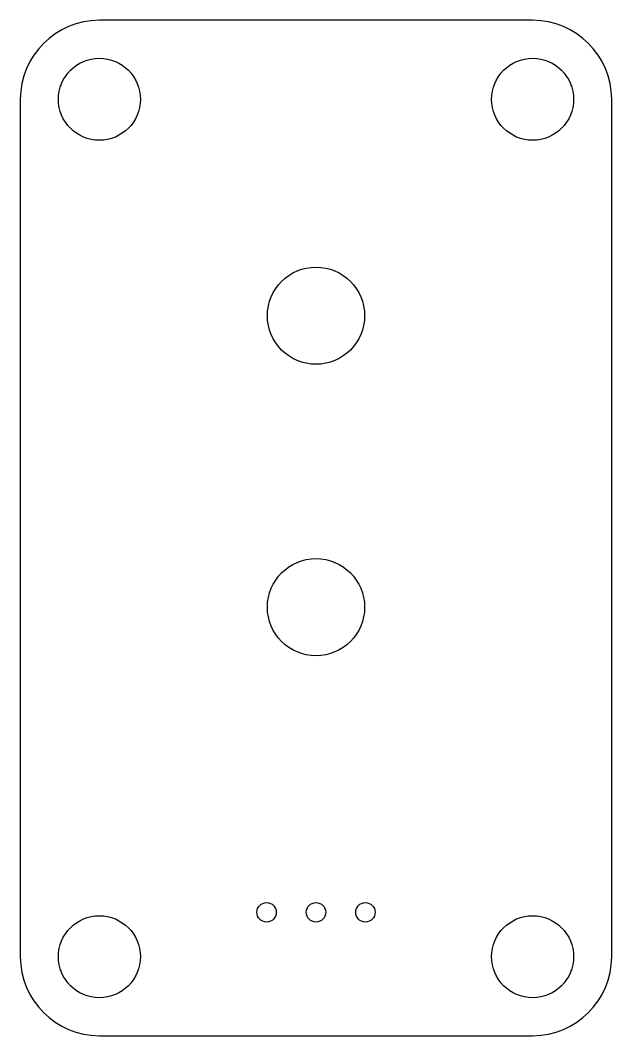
# Model space of a CAD drawing. Header units: millimetres. Extents: x -15.2 to 15.2, y -29.6 to 22.7.
import ezdxf

# ---------------------------------------------------------------- set-up
doc = ezdxf.new("R2010")
doc.units = ezdxf.units.MM

msp = doc.modelspace()

# ---------------------------------------------------------------- linework, layer by layer
at = {"color": 7, "linetype": 'Continuous', "lineweight": 25}
for p, q in [((11.136, 22.7), (-11.136, 22.7)), ((-15.2, 18.636), (-15.2, -25.486)), ((15.2, -25.486), (15.2, 18.636)), ((-11.136, -29.55), (11.136, -29.55))]:
    msp.add_line(p, q, dxfattribs=at)
for centre, radius in [((-11.136, 18.636), 2.108), ((11.136, 18.636), 2.108), ((0, 7.5), 2.5), ((0, -7.5), 2.5), ((-2.54, -23.2), 0.5), ((0, -23.2), 0.5), ((2.54, -23.2), 0.5), ((-11.136, -25.486), 2.108), ((11.136, -25.486), 2.108)]:
    msp.add_circle(centre, radius, dxfattribs=at)
for centre, start, end in [((-11.136, 18.636), 90, 180), ((11.136, 18.636), 0, 90), ((-11.136, -25.486), 180, 270), ((11.136, -25.486), 270, 0)]:
    msp.add_arc(centre, 4.064, start, end, dxfattribs=at)

doc.saveas('drawing.dxf')
